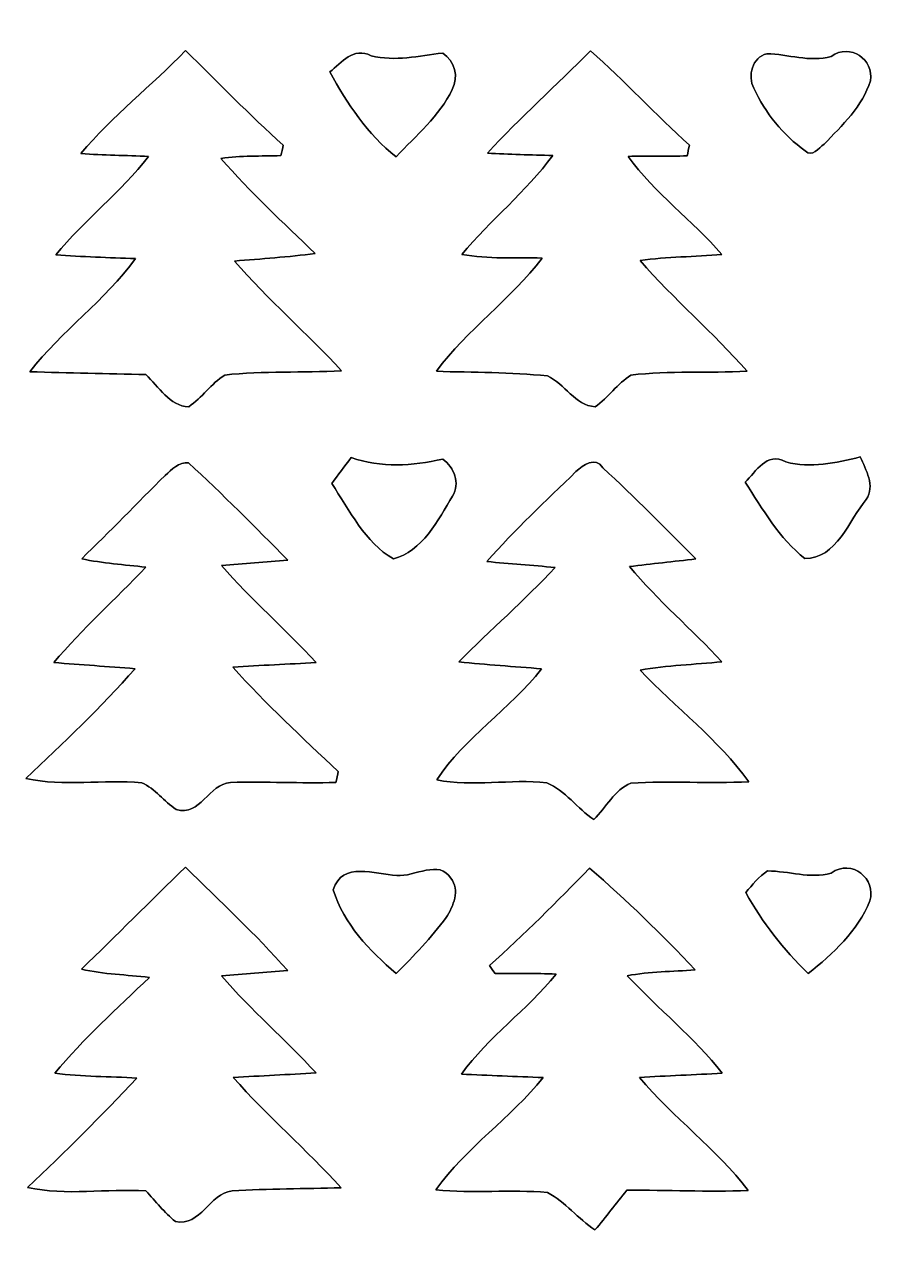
# Model space of a CAD drawing. Header units: centimetres. Extents: x -16.8 to 16.8, y -16.7 to 16.7.
# Drawn here: x 2.31 to 9.44, y -8.79 to 1.44 of the extents above; entities that cross this region are included whole.
import ezdxf

# ---------------------------------------------------------------- set-up
doc = ezdxf.new("R2010")
doc.units = ezdxf.units.CM
doc.header["$MEASUREMENT"] = 0
doc.layers.add('Layer 1', color=7, linetype='Continuous')

msp = doc.modelspace()

# ---------------------------------------------------------------- linework, layer by layer
at = {"layer": 'Layer 1', "color": 7}
for points, knots in [([(-16.77458, 16.66875), (-16.77458, 16.66875), (16.77458, 16.66875), (16.77458, 16.66875), (16.77458, 16.66875), (16.77458, 16.66875), (16.77458, -16.66875), (16.77458, -16.66875), (16.77458, -16.66875), (16.77458, -16.66875), (-16.77458, -16.66875), (-16.77458, -16.66875), (-16.77458, -16.66875), (-16.77458, -16.66875), (-16.77458, 16.66875), (-16.77458, 16.66875), (-16.77458, 16.66875), (-16.77458, 16.66875), (-16.77458, 16.66875), (-16.77458, 16.66875)], [0, 0, 0, 0, 0.16666667, 0.16666667, 0.16666667, 0.16666667, 0.33333333, 0.33333333, 0.33333333, 0.33333333, 0.5, 0.5, 0.5, 0.5, 0.66666667, 0.66666667, 0.66666667, 0.66666667, 1, 1, 1, 1]), ([(-16.24506, 15.71625), (-16.24577, 7.88458), (-16.24542, 0.05292), (-16.24542, -7.77875), (-16.24542, -7.77875), (-16.23801, -10.61014), (-16.26059, -13.44189), (-16.23413, -16.27293), (-16.23413, -16.27293), (-5.78379, -16.29198), (4.66619, -16.27329), (15.11653, -16.28211), (15.11653, -16.28211), (15.49224, -16.28281), (15.86865, -16.27858), (16.24436, -16.25494), (16.24436, -16.25494), (16.23942, -5.60176), (16.25953, 5.05213), (16.23448, 15.70531), (16.23448, 15.70531), (14.40356, 15.73071), (12.57265, 15.70919), (10.74208, 15.71625), (10.74208, 15.71625), (1.74625, 15.71625), (-7.24958, 15.7166), (-16.24506, 15.71625)], [0, 0, 0, 0, 0.125, 0.125, 0.125, 0.125, 0.25, 0.25, 0.25, 0.25, 0.375, 0.375, 0.375, 0.375, 0.5, 0.5, 0.5, 0.5, 0.625, 0.625, 0.625, 0.625, 0.75, 0.75, 0.75, 0.75, 1, 1, 1, 1]), ([(4.85387, 1.0481), (4.95229, 1.12607), (5.0479, 1.26012), (5.19818, 1.18322), (5.19818, 1.18322), (5.39715, 1.13242), (5.59647, 1.18251), (5.79543, 1.20544), (5.79543, 1.20544), (5.89492, 1.14053), (5.92984, 1.00718), (5.87375, 0.90205), (5.87375, 0.90205), (5.76792, 0.68051), (5.57142, 0.51788), (5.40632, 0.34043), (5.40632, 0.34043), (5.16678, 0.52846), (4.99886, 0.78458), (4.85387, 1.0481)], [0, 0, 0, 0, 0.16666667, 0.16666667, 0.16666667, 0.16666667, 0.33333333, 0.33333333, 0.33333333, 0.33333333, 0.5, 0.5, 0.5, 0.5, 0.66666667, 0.66666667, 0.66666667, 0.66666667, 1, 1, 1, 1]), ([(8.49559, 1.2005), (8.67481, 1.19733), (8.85402, 1.12607), (9.03252, 1.17793), (9.03252, 1.17793), (9.19515, 1.29152), (9.39059, 1.15041), (9.36025, 0.97543), (9.36025, 0.97543), (9.29675, 0.76235), (9.12248, 0.60184), (8.97326, 0.44521), (8.97326, 0.44521), (8.92704, 0.41346), (8.87377, 0.33267), (8.81697, 0.39017), (8.81697, 0.39017), (8.63212, 0.52176), (8.48289, 0.70626), (8.38906, 0.91228), (8.38906, 0.91228), (8.33296, 1.01424), (8.376, 1.17052), (8.49559, 1.2005)], [0, 0, 0, 0, 0.14285714, 0.14285714, 0.14285714, 0.14285714, 0.28571429, 0.28571429, 0.28571429, 0.28571429, 0.42857143, 0.42857143, 0.42857143, 0.42857143, 0.57142857, 0.57142857, 0.57142857, 0.57142857, 0.71428571, 0.71428571, 0.71428571, 0.71428571, 1, 1, 1, 1]), ([(2.77848, 0.36724), (3.03989, 0.68227), (3.36832, 0.93274), (3.65125, 1.22731), (3.65125, 1.22731), (3.92042, 0.96202), (4.18394, 0.69003), (4.46581, 0.43744), (4.46581, 0.43744), (4.46087, 0.41593), (4.451, 0.37289), (4.44571, 0.35137), (4.44571, 0.35137), (4.27919, 0.34325), (4.11127, 0.35384), (3.94617, 0.32703), (3.94617, 0.32703), (4.19029, 0.04586), (4.46334, -0.20779), (4.73216, -0.46531), (4.73216, -0.46531), (4.50815, -0.49459), (4.28272, -0.50976), (4.058, -0.52811), (4.058, -0.52811), (4.3374, -0.8509), (4.66266, -1.12959), (4.95124, -1.44392), (4.95124, -1.44392), (4.62703, -1.46121), (4.29966, -1.44216), (3.97757, -1.47884), (3.97757, -1.47884), (3.86327, -1.54905), (3.78919, -1.66864), (3.67806, -1.74272), (3.67806, -1.74272), (3.51684, -1.73884), (3.42688, -1.57445), (3.3207, -1.47461), (3.3207, -1.47461), (2.99791, -1.46579), (2.67511, -1.46191), (2.35268, -1.45062), (2.35268, -1.45062), (2.61902, -1.1116), (2.9778, -0.85619), (3.23497, -0.508), (3.23497, -0.508), (3.01237, -0.49918), (2.78977, -0.49318), (2.56822, -0.47696), (2.56822, -0.47696), (2.80882, -0.18697), (3.10938, 0.04692), (3.34327, 0.34325), (3.34327, 0.34325), (3.15489, 0.35278), (2.96616, 0.35419), (2.77848, 0.36724)], [0, 0, 0, 0, 0.0625, 0.0625, 0.0625, 0.0625, 0.125, 0.125, 0.125, 0.125, 0.1875, 0.1875, 0.1875, 0.1875, 0.25, 0.25, 0.25, 0.25, 0.3125, 0.3125, 0.3125, 0.3125, 0.375, 0.375, 0.375, 0.375, 0.4375, 0.4375, 0.4375, 0.4375, 0.5, 0.5, 0.5, 0.5, 0.5625, 0.5625, 0.5625, 0.5625, 0.625, 0.625, 0.625, 0.625, 0.6875, 0.6875, 0.6875, 0.6875, 0.75, 0.75, 0.75, 0.75, 0.8125, 0.8125, 0.8125, 0.8125, 0.875, 0.875, 0.875, 0.875, 1, 1, 1, 1]), ([(6.16761, 0.37077), (6.44066, 0.66851), (6.74441, 0.93663), (7.02663, 1.22555), (7.02663, 1.22555), (7.31061, 0.97226), (7.5692, 0.6925), (7.85177, 0.43744), (7.85177, 0.43744), (7.84684, 0.41522), (7.83731, 0.37042), (7.83272, 0.34819), (7.83272, 0.34819), (7.66798, 0.34431), (7.50464, 0.34996), (7.3406, 0.34361), (7.3406, 0.34361), (7.56391, 0.03598), (7.874, -0.18979), (8.12271, -0.47343), (8.12271, -0.47343), (7.89481, -0.49495), (7.66586, -0.49071), (7.43973, -0.52423), (7.43973, -0.52423), (7.72089, -0.84737), (8.04968, -1.12571), (8.33226, -1.44745), (8.33226, -1.44745), (8.00982, -1.46226), (7.68456, -1.4418), (7.36424, -1.47884), (7.36424, -1.47884), (7.25029, -1.54905), (7.17515, -1.66829), (7.06473, -1.74378), (7.06473, -1.74378), (6.89822, -1.72932), (6.81214, -1.55152), (6.66785, -1.48661), (6.66785, -1.48661), (6.36023, -1.45274), (6.05014, -1.45838), (5.74181, -1.44709), (5.74181, -1.44709), (5.99969, -1.10031), (6.36094, -0.84702), (6.62376, -0.50412), (6.62376, -0.50412), (6.40009, -0.49565), (6.17396, -0.51541), (5.95312, -0.47272), (5.95312, -0.47272), (6.19548, -0.18874), (6.48794, 0.05115), (6.7123, 0.35101), (6.7123, 0.35101), (6.53062, 0.35666), (6.34824, 0.36089), (6.16761, 0.37077)], [0, 0, 0, 0, 0.0625, 0.0625, 0.0625, 0.0625, 0.125, 0.125, 0.125, 0.125, 0.1875, 0.1875, 0.1875, 0.1875, 0.25, 0.25, 0.25, 0.25, 0.3125, 0.3125, 0.3125, 0.3125, 0.375, 0.375, 0.375, 0.375, 0.4375, 0.4375, 0.4375, 0.4375, 0.5, 0.5, 0.5, 0.5, 0.5625, 0.5625, 0.5625, 0.5625, 0.625, 0.625, 0.625, 0.625, 0.6875, 0.6875, 0.6875, 0.6875, 0.75, 0.75, 0.75, 0.75, 0.8125, 0.8125, 0.8125, 0.8125, 0.875, 0.875, 0.875, 0.875, 1, 1, 1, 1]), ([(8.31568, -2.37173), (8.40952, -2.28283), (8.49171, -2.11561), (8.6554, -2.20274), (8.6554, -2.20274), (8.86248, -2.2606), (9.07168, -2.21015), (9.27559, -2.16147), (9.27559, -2.16147), (9.32215, -2.27083), (9.40153, -2.4003), (9.32462, -2.51531), (9.32462, -2.51531), (9.18563, -2.6864), (9.07486, -3.01096), (8.81451, -3.00919), (8.81451, -3.00919), (8.59861, -2.83986), (8.46314, -2.59715), (8.31568, -2.37173)], [0, 0, 0, 0, 0.16666667, 0.16666667, 0.16666667, 0.16666667, 0.33333333, 0.33333333, 0.33333333, 0.33333333, 0.5, 0.5, 0.5, 0.5, 0.66666667, 0.66666667, 0.66666667, 0.66666667, 1, 1, 1, 1]), ([(3.48121, -2.31599), (3.53624, -2.2673), (3.59516, -2.20274), (3.67594, -2.2098), (3.67594, -2.2098), (3.95781, -2.47297), (4.23227, -2.74567), (4.50286, -3.02084), (4.50286, -3.02084), (4.31835, -3.03636), (4.13491, -3.05012), (3.95111, -3.06529), (3.95111, -3.06529), (4.19559, -3.35245), (4.48522, -3.59657), (4.73851, -3.87526), (4.73851, -3.87526), (4.50709, -3.88902), (4.27602, -3.89819), (4.04495, -3.91407), (4.04495, -3.91407), (4.31906, -4.22134), (4.6228, -4.50215), (4.92407, -4.78296), (4.92407, -4.78296), (4.91913, -4.80624), (4.90926, -4.85281), (4.90432, -4.87574), (4.90432, -4.87574), (4.61116, -4.8835), (4.31871, -4.86692), (4.02625, -4.87539), (4.02625, -4.87539), (3.84175, -4.88668), (3.77649, -5.16361), (3.57293, -5.10081), (3.57293, -5.10081), (3.47098, -5.03484), (3.39901, -4.92619), (3.28577, -4.87751), (3.28577, -4.87751), (2.96545, -4.84822), (2.63701, -4.91243), (2.31987, -4.84223), (2.31987, -4.84223), (2.63031, -4.54448), (2.94675, -4.25168), (3.22968, -3.92677), (3.22968, -3.92677), (3.0039, -3.90737), (2.77848, -3.89572), (2.55341, -3.87562), (2.55341, -3.87562), (2.79118, -3.5941), (3.06564, -3.34786), (3.31929, -3.08151), (3.31929, -3.08151), (3.14043, -3.05823), (2.96086, -3.04871), (2.78483, -3.01061), (2.78483, -3.01061), (3.02048, -2.78271), (3.24803, -2.54635), (3.48121, -2.31599)], [0, 0, 0, 0, 0.05882353, 0.05882353, 0.05882353, 0.05882353, 0.11764706, 0.11764706, 0.11764706, 0.11764706, 0.17647059, 0.17647059, 0.17647059, 0.17647059, 0.23529412, 0.23529412, 0.23529412, 0.23529412, 0.29411765, 0.29411765, 0.29411765, 0.29411765, 0.35294118, 0.35294118, 0.35294118, 0.35294118, 0.41176471, 0.41176471, 0.41176471, 0.41176471, 0.47058824, 0.47058824, 0.47058824, 0.47058824, 0.52941176, 0.52941176, 0.52941176, 0.52941176, 0.58823529, 0.58823529, 0.58823529, 0.58823529, 0.64705882, 0.64705882, 0.64705882, 0.64705882, 0.70588235, 0.70588235, 0.70588235, 0.70588235, 0.76470588, 0.76470588, 0.76470588, 0.76470588, 0.82352941, 0.82352941, 0.82352941, 0.82352941, 0.88235294, 0.88235294, 0.88235294, 0.88235294, 1, 1, 1, 1]), ([(5.03237, -2.16676), (5.28285, -2.25566), (5.54073, -2.23485), (5.79508, -2.17981), (5.79508, -2.17981), (5.89033, -2.24684), (5.94184, -2.38231), (5.87657, -2.48779), (5.87657, -2.48779), (5.75945, -2.6857), (5.62081, -2.95169), (5.38339, -3.01131), (5.38339, -3.01131), (5.14632, -2.87408), (5.01897, -2.60526), (4.86904, -2.38337), (4.86904, -2.38337), (4.92266, -2.31069), (4.97734, -2.23838), (5.03237, -2.16676)], [0, 0, 0, 0, 0.16666667, 0.16666667, 0.16666667, 0.16666667, 0.33333333, 0.33333333, 0.33333333, 0.33333333, 0.5, 0.5, 0.5, 0.5, 0.66666667, 0.66666667, 0.66666667, 0.66666667, 1, 1, 1, 1]), ([(6.90562, -2.28283), (6.96383, -2.23203), (7.06967, -2.15089), (7.12893, -2.25319), (7.12893, -2.25319), (7.3974, -2.4952), (7.64752, -2.75731), (7.9054, -3.01131), (7.9054, -3.01131), (7.72019, -3.03424), (7.53569, -3.05153), (7.35154, -3.07622), (7.35154, -3.07622), (7.5886, -3.3595), (7.87118, -3.59974), (8.12271, -3.86927), (8.12271, -3.86927), (7.89481, -3.89114), (7.66586, -3.89996), (7.44008, -3.93876), (7.44008, -3.93876), (7.73501, -4.25485), (8.09449, -4.51556), (8.34566, -4.8701), (8.34566, -4.8701), (8.01829, -4.88421), (7.6895, -4.86234), (7.36318, -4.87998), (7.36318, -4.87998), (7.22736, -4.93818), (7.15574, -5.08318), (7.0552, -5.18513), (7.0552, -5.18513), (6.91691, -5.0927), (6.81567, -4.94312), (6.66186, -4.87892), (6.66186, -4.87892), (6.35811, -4.84329), (6.04591, -4.9149), (5.74428, -4.85422), (5.74428, -4.85422), (5.97606, -4.49827), (6.35847, -4.26579), (6.61846, -3.92853), (6.61846, -3.92853), (6.3881, -3.90701), (6.15844, -3.89502), (5.92949, -3.86997), (5.92949, -3.86997), (6.1916, -3.60221), (6.477, -3.35809), (6.73171, -3.08293), (6.73171, -3.08293), (6.54156, -3.06493), (6.35212, -3.05223), (6.16268, -3.03389), (6.16268, -3.03389), (6.3948, -2.76895), (6.65515, -2.53012), (6.90562, -2.28283)], [0, 0, 0, 0, 0.0625, 0.0625, 0.0625, 0.0625, 0.125, 0.125, 0.125, 0.125, 0.1875, 0.1875, 0.1875, 0.1875, 0.25, 0.25, 0.25, 0.25, 0.3125, 0.3125, 0.3125, 0.3125, 0.375, 0.375, 0.375, 0.375, 0.4375, 0.4375, 0.4375, 0.4375, 0.5, 0.5, 0.5, 0.5, 0.5625, 0.5625, 0.5625, 0.5625, 0.625, 0.625, 0.625, 0.625, 0.6875, 0.6875, 0.6875, 0.6875, 0.75, 0.75, 0.75, 0.75, 0.8125, 0.8125, 0.8125, 0.8125, 0.875, 0.875, 0.875, 0.875, 1, 1, 1, 1]), ([(4.8828, -5.76933), (4.95864, -5.52838), (5.22676, -5.64162), (5.41161, -5.65115), (5.41161, -5.65115), (5.56189, -5.66279), (5.76509, -5.51568), (5.86317, -5.67302), (5.86317, -5.67302), (5.93972, -5.77427), (5.88433, -5.90726), (5.82401, -6.0011), (5.82401, -6.0011), (5.69948, -6.16867), (5.55449, -6.32001), (5.40738, -6.46748), (5.40738, -6.46748), (5.18513, -6.27803), (4.96817, -6.05543), (4.8828, -5.76933)], [0, 0, 0, 0, 0.16666667, 0.16666667, 0.16666667, 0.16666667, 0.33333333, 0.33333333, 0.33333333, 0.33333333, 0.5, 0.5, 0.5, 0.5, 0.66666667, 0.66666667, 0.66666667, 0.66666667, 1, 1, 1, 1]), ([(8.50194, -5.61305), (8.67939, -5.61305), (8.85613, -5.68078), (9.03252, -5.63033), (9.03252, -5.63033), (9.2075, -5.5058), (9.41035, -5.68254), (9.35567, -5.86211), (9.35567, -5.86211), (9.25195, -6.11258), (9.04946, -6.30414), (8.84026, -6.46783), (8.84026, -6.46783), (8.636, -6.26745), (8.45961, -6.04202), (8.32062, -5.79226), (8.32062, -5.79226), (8.37706, -5.72876), (8.43033, -5.65997), (8.50194, -5.61305)], [0, 0, 0, 0, 0.16666667, 0.16666667, 0.16666667, 0.16666667, 0.33333333, 0.33333333, 0.33333333, 0.33333333, 0.5, 0.5, 0.5, 0.5, 0.66666667, 0.66666667, 0.66666667, 0.66666667, 1, 1, 1, 1]), ([(3.64984, -5.582), (3.937, -5.86599), (4.2351, -6.13974), (4.50215, -6.44384), (4.50215, -6.44384), (4.31765, -6.45866), (4.13491, -6.47241), (3.95111, -6.48688), (3.95111, -6.48688), (4.19523, -6.77439), (4.48522, -7.01851), (4.73886, -7.29721), (4.73886, -7.29721), (4.50815, -7.31061), (4.27814, -7.32049), (4.04812, -7.33496), (4.04812, -7.33496), (4.33282, -7.65563), (4.65949, -7.93644), (4.94771, -8.25359), (4.94771, -8.25359), (4.64467, -8.26347), (4.34128, -8.26135), (4.03895, -8.28075), (4.03895, -8.28075), (3.84739, -8.30368), (3.78072, -8.57885), (3.56588, -8.53616), (3.56588, -8.53616), (3.47451, -8.46102), (3.40148, -8.36612), (3.3207, -8.28111), (3.3207, -8.28111), (2.99261, -8.25712), (2.65642, -8.32556), (2.33327, -8.25077), (2.33327, -8.25077), (2.6483, -7.95831), (2.94922, -7.6514), (3.24591, -7.34025), (3.24591, -7.34025), (3.01731, -7.32472), (2.78765, -7.33002), (2.56117, -7.30003), (2.56117, -7.30003), (2.8, -7.01075), (3.07975, -6.75922), (3.34998, -6.49993), (3.34998, -6.49993), (3.16018, -6.47841), (2.96933, -6.47488), (2.78306, -6.4322), (2.78306, -6.4322), (3.07375, -6.15068), (3.3588, -5.86317), (3.64984, -5.582)], [0, 0, 0, 0, 0.06666667, 0.06666667, 0.06666667, 0.06666667, 0.13333333, 0.13333333, 0.13333333, 0.13333333, 0.2, 0.2, 0.2, 0.2, 0.26666667, 0.26666667, 0.26666667, 0.26666667, 0.33333333, 0.33333333, 0.33333333, 0.33333333, 0.4, 0.4, 0.4, 0.4, 0.46666667, 0.46666667, 0.46666667, 0.46666667, 0.53333333, 0.53333333, 0.53333333, 0.53333333, 0.6, 0.6, 0.6, 0.6, 0.66666667, 0.66666667, 0.66666667, 0.66666667, 0.73333333, 0.73333333, 0.73333333, 0.73333333, 0.8, 0.8, 0.8, 0.8, 0.86666667, 0.86666667, 0.86666667, 0.86666667, 1, 1, 1, 1]), ([(7.01957, -5.58941), (7.32719, -5.85611), (7.61894, -6.14151), (7.89905, -6.43714), (7.89905, -6.43714), (7.70961, -6.45301), (7.51911, -6.4516), (7.33249, -6.48652), (7.33249, -6.48652), (7.59107, -6.76275), (7.89093, -7.00052), (8.12553, -7.29932), (8.12553, -7.29932), (7.89446, -7.31132), (7.66445, -7.32084), (7.43444, -7.33496), (7.43444, -7.33496), (7.7156, -7.66833), (8.07508, -7.92974), (8.34108, -8.27617), (8.34108, -8.27617), (8.00347, -8.29169), (7.66516, -8.27052), (7.32825, -8.27546), (7.32825, -8.27546), (7.24006, -8.38518), (7.15504, -8.49771), (7.06402, -8.60531), (7.06402, -8.60531), (6.92432, -8.51147), (6.81567, -8.37494), (6.66926, -8.2931), (6.66926, -8.2931), (6.35917, -8.26664), (6.04767, -8.30333), (5.73828, -8.27088), (5.73828, -8.27088), (5.99087, -7.9188), (6.36058, -7.67256), (6.63257, -7.33601), (6.63257, -7.33601), (6.40468, -7.32543), (6.17784, -7.31908), (5.95066, -7.30673), (5.95066, -7.30673), (6.17573, -6.99523), (6.49887, -6.77263), (6.73947, -6.47382), (6.73947, -6.47382), (6.57013, -6.46359), (6.39939, -6.46853), (6.23076, -6.46748), (6.23076, -6.46748), (6.21912, -6.45125), (6.19548, -6.41844), (6.18384, -6.40221), (6.18384, -6.40221), (6.47347, -6.14292), (6.74829, -5.86811), (7.01957, -5.58941)], [0, 0, 0, 0, 0.0625, 0.0625, 0.0625, 0.0625, 0.125, 0.125, 0.125, 0.125, 0.1875, 0.1875, 0.1875, 0.1875, 0.25, 0.25, 0.25, 0.25, 0.3125, 0.3125, 0.3125, 0.3125, 0.375, 0.375, 0.375, 0.375, 0.4375, 0.4375, 0.4375, 0.4375, 0.5, 0.5, 0.5, 0.5, 0.5625, 0.5625, 0.5625, 0.5625, 0.625, 0.625, 0.625, 0.625, 0.6875, 0.6875, 0.6875, 0.6875, 0.75, 0.75, 0.75, 0.75, 0.8125, 0.8125, 0.8125, 0.8125, 0.875, 0.875, 0.875, 0.875, 1, 1, 1, 1])]:
    msp.add_open_spline(points, degree=3, knots=knots, dxfattribs=at)
at = {"layer": 'Layer 1', "color": 252}
for points, knots in [([(-16.24506, 15.71625), (-7.24958, 15.7166), (1.74625, 15.71625), (10.74208, 15.71625), (10.74208, 15.71625), (12.57265, 15.70919), (14.40356, 15.73071), (16.23448, 15.70531), (16.23448, 15.70531), (16.25953, 5.05213), (16.23942, -5.60176), (16.24436, -16.25494), (16.24436, -16.25494), (15.86865, -16.27858), (15.49224, -16.28281), (15.11653, -16.28211), (15.11653, -16.28211), (4.66619, -16.27329), (-5.78379, -16.29198), (-16.23413, -16.27293), (-16.23413, -16.27293), (-16.26059, -13.44189), (-16.23801, -10.61014), (-16.24542, -7.77875), (-16.24542, -7.77875), (-16.24542, 0.05292), (-16.24577, 7.88458), (-16.24506, 15.71625), (-16.24506, 15.71625), (-16.24506, 15.71625), (-16.24506, 15.71625), (-16.24506, 15.71625)], [0, 0, 0, 0, 0.11111111, 0.11111111, 0.11111111, 0.11111111, 0.22222222, 0.22222222, 0.22222222, 0.22222222, 0.33333333, 0.33333333, 0.33333333, 0.33333333, 0.44444444, 0.44444444, 0.44444444, 0.44444444, 0.55555556, 0.55555556, 0.55555556, 0.55555556, 0.66666667, 0.66666667, 0.66666667, 0.66666667, 0.77777778, 0.77777778, 0.77777778, 0.77777778, 1, 1, 1, 1]), ([(4.85387, 1.0481), (4.99886, 0.78458), (5.16678, 0.52846), (5.40632, 0.34043), (5.40632, 0.34043), (5.57142, 0.51788), (5.76792, 0.68051), (5.87375, 0.90205), (5.87375, 0.90205), (5.92984, 1.00718), (5.89492, 1.14053), (5.79543, 1.20544), (5.79543, 1.20544), (5.59647, 1.18251), (5.39715, 1.13242), (5.19818, 1.18322), (5.19818, 1.18322), (5.0479, 1.26012), (4.95229, 1.12607), (4.85387, 1.0481), (4.85387, 1.0481), (4.85387, 1.0481), (4.85387, 1.0481), (4.85387, 1.0481)], [0, 0, 0, 0, 0.14285714, 0.14285714, 0.14285714, 0.14285714, 0.28571429, 0.28571429, 0.28571429, 0.28571429, 0.42857143, 0.42857143, 0.42857143, 0.42857143, 0.57142857, 0.57142857, 0.57142857, 0.57142857, 0.71428571, 0.71428571, 0.71428571, 0.71428571, 1, 1, 1, 1]), ([(8.49559, 1.2005), (8.376, 1.17052), (8.33296, 1.01424), (8.38906, 0.91228), (8.38906, 0.91228), (8.48289, 0.70626), (8.63212, 0.52176), (8.81697, 0.39017), (8.81697, 0.39017), (8.87377, 0.33267), (8.92704, 0.41346), (8.97326, 0.44521), (8.97326, 0.44521), (9.12248, 0.60184), (9.29675, 0.76235), (9.36025, 0.97543), (9.36025, 0.97543), (9.39059, 1.15041), (9.19515, 1.29152), (9.03252, 1.17793), (9.03252, 1.17793), (8.85402, 1.12607), (8.67481, 1.19733), (8.49559, 1.2005), (8.49559, 1.2005), (8.49559, 1.2005), (8.49559, 1.2005), (8.49559, 1.2005)], [0, 0, 0, 0, 0.125, 0.125, 0.125, 0.125, 0.25, 0.25, 0.25, 0.25, 0.375, 0.375, 0.375, 0.375, 0.5, 0.5, 0.5, 0.5, 0.625, 0.625, 0.625, 0.625, 0.75, 0.75, 0.75, 0.75, 1, 1, 1, 1]), ([(2.77848, 0.36724), (2.96616, 0.35419), (3.15489, 0.35278), (3.34327, 0.34325), (3.34327, 0.34325), (3.10938, 0.04692), (2.80882, -0.18697), (2.56822, -0.47696), (2.56822, -0.47696), (2.78977, -0.49318), (3.01237, -0.49918), (3.23497, -0.508), (3.23497, -0.508), (2.9778, -0.85619), (2.61902, -1.1116), (2.35268, -1.45062), (2.35268, -1.45062), (2.67511, -1.46191), (2.99791, -1.46579), (3.3207, -1.47461), (3.3207, -1.47461), (3.42688, -1.57445), (3.51684, -1.73884), (3.67806, -1.74272), (3.67806, -1.74272), (3.78919, -1.66864), (3.86327, -1.54905), (3.97757, -1.47884), (3.97757, -1.47884), (4.29966, -1.44216), (4.62703, -1.46121), (4.95124, -1.44392), (4.95124, -1.44392), (4.66266, -1.12959), (4.3374, -0.8509), (4.058, -0.52811), (4.058, -0.52811), (4.28272, -0.50976), (4.50815, -0.49459), (4.73216, -0.46531), (4.73216, -0.46531), (4.46334, -0.20779), (4.19029, 0.04586), (3.94617, 0.32703), (3.94617, 0.32703), (4.11127, 0.35384), (4.27919, 0.34325), (4.44571, 0.35137), (4.44571, 0.35137), (4.451, 0.37289), (4.46087, 0.41593), (4.46581, 0.43744), (4.46581, 0.43744), (4.18394, 0.69003), (3.92042, 0.96202), (3.65125, 1.22731), (3.65125, 1.22731), (3.36832, 0.93274), (3.03989, 0.68227), (2.77848, 0.36724), (2.77848, 0.36724), (2.77848, 0.36724), (2.77848, 0.36724), (2.77848, 0.36724)], [0, 0, 0, 0, 0.05882353, 0.05882353, 0.05882353, 0.05882353, 0.11764706, 0.11764706, 0.11764706, 0.11764706, 0.17647059, 0.17647059, 0.17647059, 0.17647059, 0.23529412, 0.23529412, 0.23529412, 0.23529412, 0.29411765, 0.29411765, 0.29411765, 0.29411765, 0.35294118, 0.35294118, 0.35294118, 0.35294118, 0.41176471, 0.41176471, 0.41176471, 0.41176471, 0.47058824, 0.47058824, 0.47058824, 0.47058824, 0.52941176, 0.52941176, 0.52941176, 0.52941176, 0.58823529, 0.58823529, 0.58823529, 0.58823529, 0.64705882, 0.64705882, 0.64705882, 0.64705882, 0.70588235, 0.70588235, 0.70588235, 0.70588235, 0.76470588, 0.76470588, 0.76470588, 0.76470588, 0.82352941, 0.82352941, 0.82352941, 0.82352941, 0.88235294, 0.88235294, 0.88235294, 0.88235294, 1, 1, 1, 1]), ([(6.16761, 0.37077), (6.34824, 0.36089), (6.53062, 0.35666), (6.7123, 0.35101), (6.7123, 0.35101), (6.48794, 0.05115), (6.19548, -0.18874), (5.95312, -0.47272), (5.95312, -0.47272), (6.17396, -0.51541), (6.40009, -0.49565), (6.62376, -0.50412), (6.62376, -0.50412), (6.36094, -0.84702), (5.99969, -1.10031), (5.74181, -1.44709), (5.74181, -1.44709), (6.05014, -1.45838), (6.36023, -1.45274), (6.66785, -1.48661), (6.66785, -1.48661), (6.81214, -1.55152), (6.89822, -1.72932), (7.06473, -1.74378), (7.06473, -1.74378), (7.17515, -1.66829), (7.25029, -1.54905), (7.36424, -1.47884), (7.36424, -1.47884), (7.68456, -1.4418), (8.00982, -1.46226), (8.33226, -1.44745), (8.33226, -1.44745), (8.04968, -1.12571), (7.72089, -0.84737), (7.43973, -0.52423), (7.43973, -0.52423), (7.66586, -0.49071), (7.89481, -0.49495), (8.12271, -0.47343), (8.12271, -0.47343), (7.874, -0.18979), (7.56391, 0.03598), (7.3406, 0.34361), (7.3406, 0.34361), (7.50464, 0.34996), (7.66798, 0.34431), (7.83272, 0.34819), (7.83272, 0.34819), (7.83731, 0.37042), (7.84684, 0.41522), (7.85177, 0.43744), (7.85177, 0.43744), (7.5692, 0.6925), (7.31061, 0.97226), (7.02663, 1.22555), (7.02663, 1.22555), (6.74441, 0.93663), (6.44066, 0.66851), (6.16761, 0.37077), (6.16761, 0.37077), (6.16761, 0.37077), (6.16761, 0.37077), (6.16761, 0.37077)], [0, 0, 0, 0, 0.05882353, 0.05882353, 0.05882353, 0.05882353, 0.11764706, 0.11764706, 0.11764706, 0.11764706, 0.17647059, 0.17647059, 0.17647059, 0.17647059, 0.23529412, 0.23529412, 0.23529412, 0.23529412, 0.29411765, 0.29411765, 0.29411765, 0.29411765, 0.35294118, 0.35294118, 0.35294118, 0.35294118, 0.41176471, 0.41176471, 0.41176471, 0.41176471, 0.47058824, 0.47058824, 0.47058824, 0.47058824, 0.52941176, 0.52941176, 0.52941176, 0.52941176, 0.58823529, 0.58823529, 0.58823529, 0.58823529, 0.64705882, 0.64705882, 0.64705882, 0.64705882, 0.70588235, 0.70588235, 0.70588235, 0.70588235, 0.76470588, 0.76470588, 0.76470588, 0.76470588, 0.82352941, 0.82352941, 0.82352941, 0.82352941, 0.88235294, 0.88235294, 0.88235294, 0.88235294, 1, 1, 1, 1]), ([(8.31568, -2.37173), (8.46314, -2.59715), (8.59861, -2.83986), (8.81451, -3.00919), (8.81451, -3.00919), (9.07486, -3.01096), (9.18563, -2.6864), (9.32462, -2.51531), (9.32462, -2.51531), (9.40153, -2.4003), (9.32215, -2.27083), (9.27559, -2.16147), (9.27559, -2.16147), (9.07168, -2.21015), (8.86248, -2.2606), (8.6554, -2.20274), (8.6554, -2.20274), (8.49171, -2.11561), (8.40952, -2.28283), (8.31568, -2.37173), (8.31568, -2.37173), (8.31568, -2.37173), (8.31568, -2.37173), (8.31568, -2.37173)], [0, 0, 0, 0, 0.14285714, 0.14285714, 0.14285714, 0.14285714, 0.28571429, 0.28571429, 0.28571429, 0.28571429, 0.42857143, 0.42857143, 0.42857143, 0.42857143, 0.57142857, 0.57142857, 0.57142857, 0.57142857, 0.71428571, 0.71428571, 0.71428571, 0.71428571, 1, 1, 1, 1]), ([(3.48121, -2.31599), (3.24803, -2.54635), (3.02048, -2.78271), (2.78483, -3.01061), (2.78483, -3.01061), (2.96086, -3.04871), (3.14043, -3.05823), (3.31929, -3.08151), (3.31929, -3.08151), (3.06564, -3.34786), (2.79118, -3.5941), (2.55341, -3.87562), (2.55341, -3.87562), (2.77848, -3.89572), (3.0039, -3.90737), (3.22968, -3.92677), (3.22968, -3.92677), (2.94675, -4.25168), (2.63031, -4.54448), (2.31987, -4.84223), (2.31987, -4.84223), (2.63701, -4.91243), (2.96545, -4.84822), (3.28577, -4.87751), (3.28577, -4.87751), (3.39901, -4.92619), (3.47098, -5.03484), (3.57293, -5.10081), (3.57293, -5.10081), (3.77649, -5.16361), (3.84175, -4.88668), (4.02625, -4.87539), (4.02625, -4.87539), (4.31871, -4.86692), (4.61116, -4.8835), (4.90432, -4.87574), (4.90432, -4.87574), (4.90926, -4.85281), (4.91913, -4.80624), (4.92407, -4.78296), (4.92407, -4.78296), (4.6228, -4.50215), (4.31906, -4.22134), (4.04495, -3.91407), (4.04495, -3.91407), (4.27602, -3.89819), (4.50709, -3.88902), (4.73851, -3.87526), (4.73851, -3.87526), (4.48522, -3.59657), (4.19559, -3.35245), (3.95111, -3.06529), (3.95111, -3.06529), (4.13491, -3.05012), (4.31835, -3.03636), (4.50286, -3.02084), (4.50286, -3.02084), (4.23227, -2.74567), (3.95781, -2.47297), (3.67594, -2.2098), (3.67594, -2.2098), (3.59516, -2.20274), (3.53624, -2.2673), (3.48121, -2.31599), (3.48121, -2.31599), (3.48121, -2.31599), (3.48121, -2.31599), (3.48121, -2.31599)], [0, 0, 0, 0, 0.05555556, 0.05555556, 0.05555556, 0.05555556, 0.11111111, 0.11111111, 0.11111111, 0.11111111, 0.16666667, 0.16666667, 0.16666667, 0.16666667, 0.22222222, 0.22222222, 0.22222222, 0.22222222, 0.27777778, 0.27777778, 0.27777778, 0.27777778, 0.33333333, 0.33333333, 0.33333333, 0.33333333, 0.38888889, 0.38888889, 0.38888889, 0.38888889, 0.44444444, 0.44444444, 0.44444444, 0.44444444, 0.5, 0.5, 0.5, 0.5, 0.55555556, 0.55555556, 0.55555556, 0.55555556, 0.61111111, 0.61111111, 0.61111111, 0.61111111, 0.66666667, 0.66666667, 0.66666667, 0.66666667, 0.72222222, 0.72222222, 0.72222222, 0.72222222, 0.77777778, 0.77777778, 0.77777778, 0.77777778, 0.83333333, 0.83333333, 0.83333333, 0.83333333, 0.88888889, 0.88888889, 0.88888889, 0.88888889, 1, 1, 1, 1]), ([(5.03237, -2.16676), (4.97734, -2.23838), (4.92266, -2.31069), (4.86904, -2.38337), (4.86904, -2.38337), (5.01897, -2.60526), (5.14632, -2.87408), (5.38339, -3.01131), (5.38339, -3.01131), (5.62081, -2.95169), (5.75945, -2.6857), (5.87657, -2.48779), (5.87657, -2.48779), (5.94184, -2.38231), (5.89033, -2.24684), (5.79508, -2.17981), (5.79508, -2.17981), (5.54073, -2.23485), (5.28285, -2.25566), (5.03237, -2.16676), (5.03237, -2.16676), (5.03237, -2.16676), (5.03237, -2.16676), (5.03237, -2.16676)], [0, 0, 0, 0, 0.14285714, 0.14285714, 0.14285714, 0.14285714, 0.28571429, 0.28571429, 0.28571429, 0.28571429, 0.42857143, 0.42857143, 0.42857143, 0.42857143, 0.57142857, 0.57142857, 0.57142857, 0.57142857, 0.71428571, 0.71428571, 0.71428571, 0.71428571, 1, 1, 1, 1]), ([(6.90562, -2.28283), (6.65515, -2.53012), (6.3948, -2.76895), (6.16268, -3.03389), (6.16268, -3.03389), (6.35212, -3.05223), (6.54156, -3.06493), (6.73171, -3.08293), (6.73171, -3.08293), (6.477, -3.35809), (6.1916, -3.60221), (5.92949, -3.86997), (5.92949, -3.86997), (6.15844, -3.89502), (6.3881, -3.90701), (6.61846, -3.92853), (6.61846, -3.92853), (6.35847, -4.26579), (5.97606, -4.49827), (5.74428, -4.85422), (5.74428, -4.85422), (6.04591, -4.9149), (6.35811, -4.84329), (6.66186, -4.87892), (6.66186, -4.87892), (6.81567, -4.94312), (6.91691, -5.0927), (7.0552, -5.18513), (7.0552, -5.18513), (7.15574, -5.08318), (7.22736, -4.93818), (7.36318, -4.87998), (7.36318, -4.87998), (7.6895, -4.86234), (8.01829, -4.88421), (8.34566, -4.8701), (8.34566, -4.8701), (8.09449, -4.51556), (7.73501, -4.25485), (7.44008, -3.93876), (7.44008, -3.93876), (7.66586, -3.89996), (7.89481, -3.89114), (8.12271, -3.86927), (8.12271, -3.86927), (7.87118, -3.59974), (7.5886, -3.3595), (7.35154, -3.07622), (7.35154, -3.07622), (7.53569, -3.05153), (7.72019, -3.03424), (7.9054, -3.01131), (7.9054, -3.01131), (7.64752, -2.75731), (7.3974, -2.4952), (7.12893, -2.25319), (7.12893, -2.25319), (7.06967, -2.15089), (6.96383, -2.23203), (6.90562, -2.28283), (6.90562, -2.28283), (6.90562, -2.28283), (6.90562, -2.28283), (6.90562, -2.28283)], [0, 0, 0, 0, 0.05882353, 0.05882353, 0.05882353, 0.05882353, 0.11764706, 0.11764706, 0.11764706, 0.11764706, 0.17647059, 0.17647059, 0.17647059, 0.17647059, 0.23529412, 0.23529412, 0.23529412, 0.23529412, 0.29411765, 0.29411765, 0.29411765, 0.29411765, 0.35294118, 0.35294118, 0.35294118, 0.35294118, 0.41176471, 0.41176471, 0.41176471, 0.41176471, 0.47058824, 0.47058824, 0.47058824, 0.47058824, 0.52941176, 0.52941176, 0.52941176, 0.52941176, 0.58823529, 0.58823529, 0.58823529, 0.58823529, 0.64705882, 0.64705882, 0.64705882, 0.64705882, 0.70588235, 0.70588235, 0.70588235, 0.70588235, 0.76470588, 0.76470588, 0.76470588, 0.76470588, 0.82352941, 0.82352941, 0.82352941, 0.82352941, 0.88235294, 0.88235294, 0.88235294, 0.88235294, 1, 1, 1, 1]), ([(4.8828, -5.76933), (4.96817, -6.05543), (5.18513, -6.27803), (5.40738, -6.46748), (5.40738, -6.46748), (5.55449, -6.32001), (5.69948, -6.16867), (5.82401, -6.0011), (5.82401, -6.0011), (5.88433, -5.90726), (5.93972, -5.77427), (5.86317, -5.67302), (5.86317, -5.67302), (5.76509, -5.51568), (5.56189, -5.66279), (5.41161, -5.65115), (5.41161, -5.65115), (5.22676, -5.64162), (4.95864, -5.52838), (4.8828, -5.76933), (4.8828, -5.76933), (4.8828, -5.76933), (4.8828, -5.76933), (4.8828, -5.76933)], [0, 0, 0, 0, 0.14285714, 0.14285714, 0.14285714, 0.14285714, 0.28571429, 0.28571429, 0.28571429, 0.28571429, 0.42857143, 0.42857143, 0.42857143, 0.42857143, 0.57142857, 0.57142857, 0.57142857, 0.57142857, 0.71428571, 0.71428571, 0.71428571, 0.71428571, 1, 1, 1, 1]), ([(8.50194, -5.61305), (8.43033, -5.65997), (8.37706, -5.72876), (8.32062, -5.79226), (8.32062, -5.79226), (8.45961, -6.04202), (8.636, -6.26745), (8.84026, -6.46783), (8.84026, -6.46783), (9.04946, -6.30414), (9.25195, -6.11258), (9.35567, -5.86211), (9.35567, -5.86211), (9.41035, -5.68254), (9.2075, -5.5058), (9.03252, -5.63033), (9.03252, -5.63033), (8.85613, -5.68078), (8.67939, -5.61305), (8.50194, -5.61305), (8.50194, -5.61305), (8.50194, -5.61305), (8.50194, -5.61305), (8.50194, -5.61305)], [0, 0, 0, 0, 0.14285714, 0.14285714, 0.14285714, 0.14285714, 0.28571429, 0.28571429, 0.28571429, 0.28571429, 0.42857143, 0.42857143, 0.42857143, 0.42857143, 0.57142857, 0.57142857, 0.57142857, 0.57142857, 0.71428571, 0.71428571, 0.71428571, 0.71428571, 1, 1, 1, 1]), ([(3.64984, -5.582), (3.3588, -5.86317), (3.07375, -6.15068), (2.78306, -6.4322), (2.78306, -6.4322), (2.96933, -6.47488), (3.16018, -6.47841), (3.34998, -6.49993), (3.34998, -6.49993), (3.07975, -6.75922), (2.8, -7.01075), (2.56117, -7.30003), (2.56117, -7.30003), (2.78765, -7.33002), (3.01731, -7.32472), (3.24591, -7.34025), (3.24591, -7.34025), (2.94922, -7.6514), (2.6483, -7.95831), (2.33327, -8.25077), (2.33327, -8.25077), (2.65642, -8.32556), (2.99261, -8.25712), (3.3207, -8.28111), (3.3207, -8.28111), (3.40148, -8.36612), (3.47451, -8.46102), (3.56588, -8.53616), (3.56588, -8.53616), (3.78072, -8.57885), (3.84739, -8.30368), (4.03895, -8.28075), (4.03895, -8.28075), (4.34128, -8.26135), (4.64467, -8.26347), (4.94771, -8.25359), (4.94771, -8.25359), (4.65949, -7.93644), (4.33282, -7.65563), (4.04812, -7.33496), (4.04812, -7.33496), (4.27814, -7.32049), (4.50815, -7.31061), (4.73886, -7.29721), (4.73886, -7.29721), (4.48522, -7.01851), (4.19523, -6.77439), (3.95111, -6.48688), (3.95111, -6.48688), (4.13491, -6.47241), (4.31765, -6.45866), (4.50215, -6.44384), (4.50215, -6.44384), (4.2351, -6.13974), (3.937, -5.86599), (3.64984, -5.582), (3.64984, -5.582), (3.64984, -5.582), (3.64984, -5.582), (3.64984, -5.582)], [0, 0, 0, 0, 0.0625, 0.0625, 0.0625, 0.0625, 0.125, 0.125, 0.125, 0.125, 0.1875, 0.1875, 0.1875, 0.1875, 0.25, 0.25, 0.25, 0.25, 0.3125, 0.3125, 0.3125, 0.3125, 0.375, 0.375, 0.375, 0.375, 0.4375, 0.4375, 0.4375, 0.4375, 0.5, 0.5, 0.5, 0.5, 0.5625, 0.5625, 0.5625, 0.5625, 0.625, 0.625, 0.625, 0.625, 0.6875, 0.6875, 0.6875, 0.6875, 0.75, 0.75, 0.75, 0.75, 0.8125, 0.8125, 0.8125, 0.8125, 0.875, 0.875, 0.875, 0.875, 1, 1, 1, 1]), ([(7.01957, -5.58941), (6.74829, -5.86811), (6.47347, -6.14292), (6.18384, -6.40221), (6.18384, -6.40221), (6.19548, -6.41844), (6.21912, -6.45125), (6.23076, -6.46748), (6.23076, -6.46748), (6.39939, -6.46853), (6.57013, -6.46359), (6.73947, -6.47382), (6.73947, -6.47382), (6.49887, -6.77263), (6.17573, -6.99523), (5.95066, -7.30673), (5.95066, -7.30673), (6.17784, -7.31908), (6.40468, -7.32543), (6.63257, -7.33601), (6.63257, -7.33601), (6.36058, -7.67256), (5.99087, -7.9188), (5.73828, -8.27088), (5.73828, -8.27088), (6.04767, -8.30333), (6.35917, -8.26664), (6.66926, -8.2931), (6.66926, -8.2931), (6.81567, -8.37494), (6.92432, -8.51147), (7.06402, -8.60531), (7.06402, -8.60531), (7.15504, -8.49771), (7.24006, -8.38518), (7.32825, -8.27546), (7.32825, -8.27546), (7.66516, -8.27052), (8.00347, -8.29169), (8.34108, -8.27617), (8.34108, -8.27617), (8.07508, -7.92974), (7.7156, -7.66833), (7.43444, -7.33496), (7.43444, -7.33496), (7.66445, -7.32084), (7.89446, -7.31132), (8.12553, -7.29932), (8.12553, -7.29932), (7.89093, -7.00052), (7.59107, -6.76275), (7.33249, -6.48652), (7.33249, -6.48652), (7.51911, -6.4516), (7.70961, -6.45301), (7.89905, -6.43714), (7.89905, -6.43714), (7.61894, -6.14151), (7.32719, -5.85611), (7.01957, -5.58941), (7.01957, -5.58941), (7.01957, -5.58941), (7.01957, -5.58941), (7.01957, -5.58941)], [0, 0, 0, 0, 0.05882353, 0.05882353, 0.05882353, 0.05882353, 0.11764706, 0.11764706, 0.11764706, 0.11764706, 0.17647059, 0.17647059, 0.17647059, 0.17647059, 0.23529412, 0.23529412, 0.23529412, 0.23529412, 0.29411765, 0.29411765, 0.29411765, 0.29411765, 0.35294118, 0.35294118, 0.35294118, 0.35294118, 0.41176471, 0.41176471, 0.41176471, 0.41176471, 0.47058824, 0.47058824, 0.47058824, 0.47058824, 0.52941176, 0.52941176, 0.52941176, 0.52941176, 0.58823529, 0.58823529, 0.58823529, 0.58823529, 0.64705882, 0.64705882, 0.64705882, 0.64705882, 0.70588235, 0.70588235, 0.70588235, 0.70588235, 0.76470588, 0.76470588, 0.76470588, 0.76470588, 0.82352941, 0.82352941, 0.82352941, 0.82352941, 0.88235294, 0.88235294, 0.88235294, 0.88235294, 1, 1, 1, 1])]:
    msp.add_open_spline(points, degree=3, knots=knots, dxfattribs=at)

doc.saveas('drawing.dxf')
